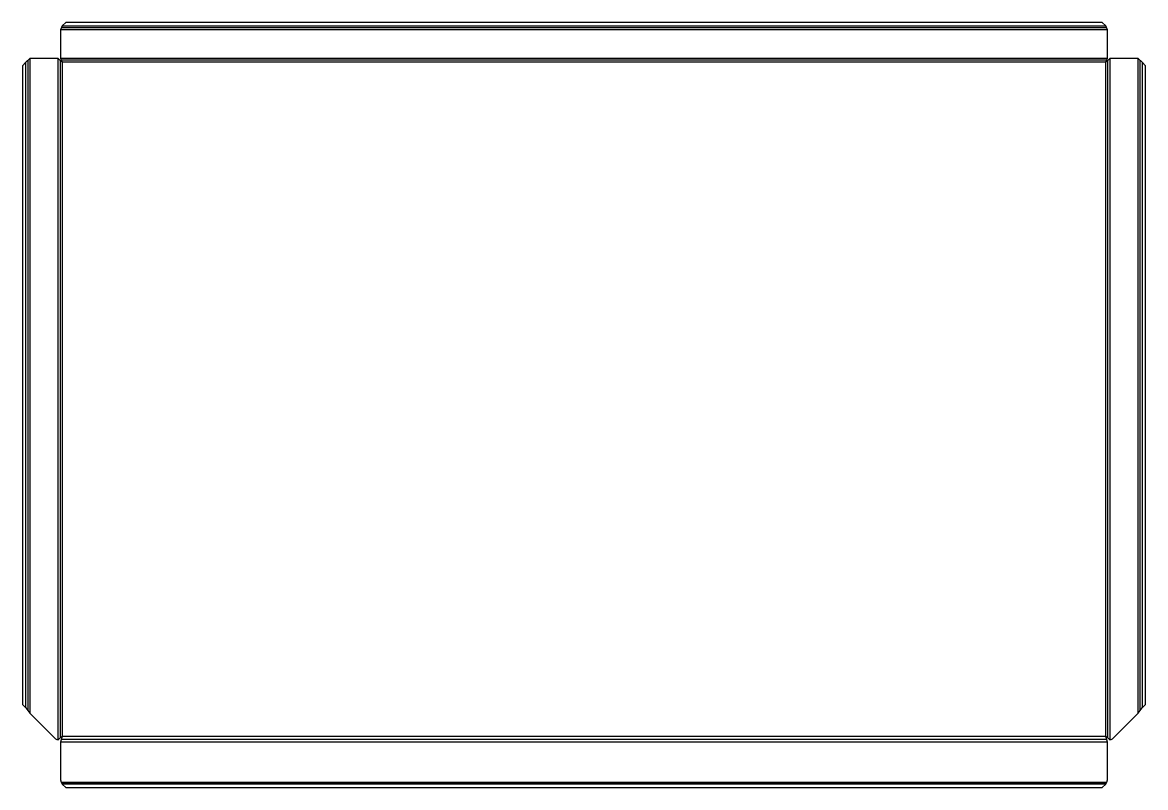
# Model space of a CAD drawing. Header units: millimetres. Extents: x -25 to 613, y 0 to 435.
import ezdxf

# ---------------------------------------------------------------- set-up
doc = ezdxf.new("R2010")
doc.units = ezdxf.units.MM

msp = doc.modelspace()

# ---------------------------------------------------------------- linework, layer by layer
at = {"layer": 'BEND'}
for p, q in [((591.34, 431.54), (-2.49, 431.54)), ((-21.46, 413.12), (-21.46, 43.77)), ((-3.2, 413.15), (-3.2, 28.15)), ((591.38, 413.28), (-2.52, 413.28)), ((592.06, 28.15), (592.06, 413.15)), ((610.32, 43.77), (610.32, 413.12)), ((-2.52, 27.45), (591.38, 27.45)), ((-2.26, 2.57), (591.12, 2.57))]:
    msp.add_line(p, q, dxfattribs=at)
at = {"layer": 'BEND_EXTENT'}
for p, q in [((591.83, 430.41), (-2.97, 430.41)), ((-2, 432.68), (590.86, 432.68)), ((-22.59, 45.22), (-22.59, 412.08)), ((-20.33, 414.15), (-20.33, 42.32)), ((-4.33, 27.15), (-4.33, 414.15)), ((-2.97, 414.41), (591.83, 414.41)), ((593.19, 414.15), (593.19, 27.15)), ((609.19, 42.32), (609.19, 414.15)), ((611.45, 412.08), (611.45, 45.22)), ((591.83, 25.76), (-2.97, 25.76)), ((-2.52, 3.13), (591.38, 3.13)), ((590.86, 2), (-2, 2))]:
    msp.add_line(p, q, dxfattribs=at)
msp.add_lwpolyline([(-2.07, 412.15), (-2.07, 29.15), (590.93, 29.15), (590.93, 412.15)], close=True, dxfattribs=at)
at = {"layer": 'OUTER_PROFILES'}
msp.add_lwpolyline([(-2.97, 4.42), (-2.52, 3.13), (-2, 2), (0, 0), (588.86, 0), (590.86, 2), (591.38, 3.13), (591.83, 4.42), (591.83, 25.76), (590.93, 29.15), (593.19, 27.15, 0.198912), (594.61, 27.74), (609.19, 42.32), (611.45, 45.22), (613.45, 47.22), (613.45, 410.08), (611.45, 412.08), (609.19, 414.15), (593.19, 414.15), (590.93, 412.15), (591.83, 414.41), (591.83, 430.41), (590.86, 432.68), (588.86, 434.68), (0, 434.68), (-2, 432.68), (-2.97, 430.41), (-2.97, 414.41), (-2.07, 412.15), (-4.33, 414.15), (-20.33, 414.15), (-22.59, 412.08), (-24.59, 410.08), (-24.59, 47.22), (-22.59, 45.22), (-20.33, 42.32), (-5.75, 27.74, 0.198912), (-4.33, 27.15), (-2.07, 29.15), (-2.97, 25.76)], format="xyb", close=True, dxfattribs=at)

doc.saveas('drawing.dxf')
